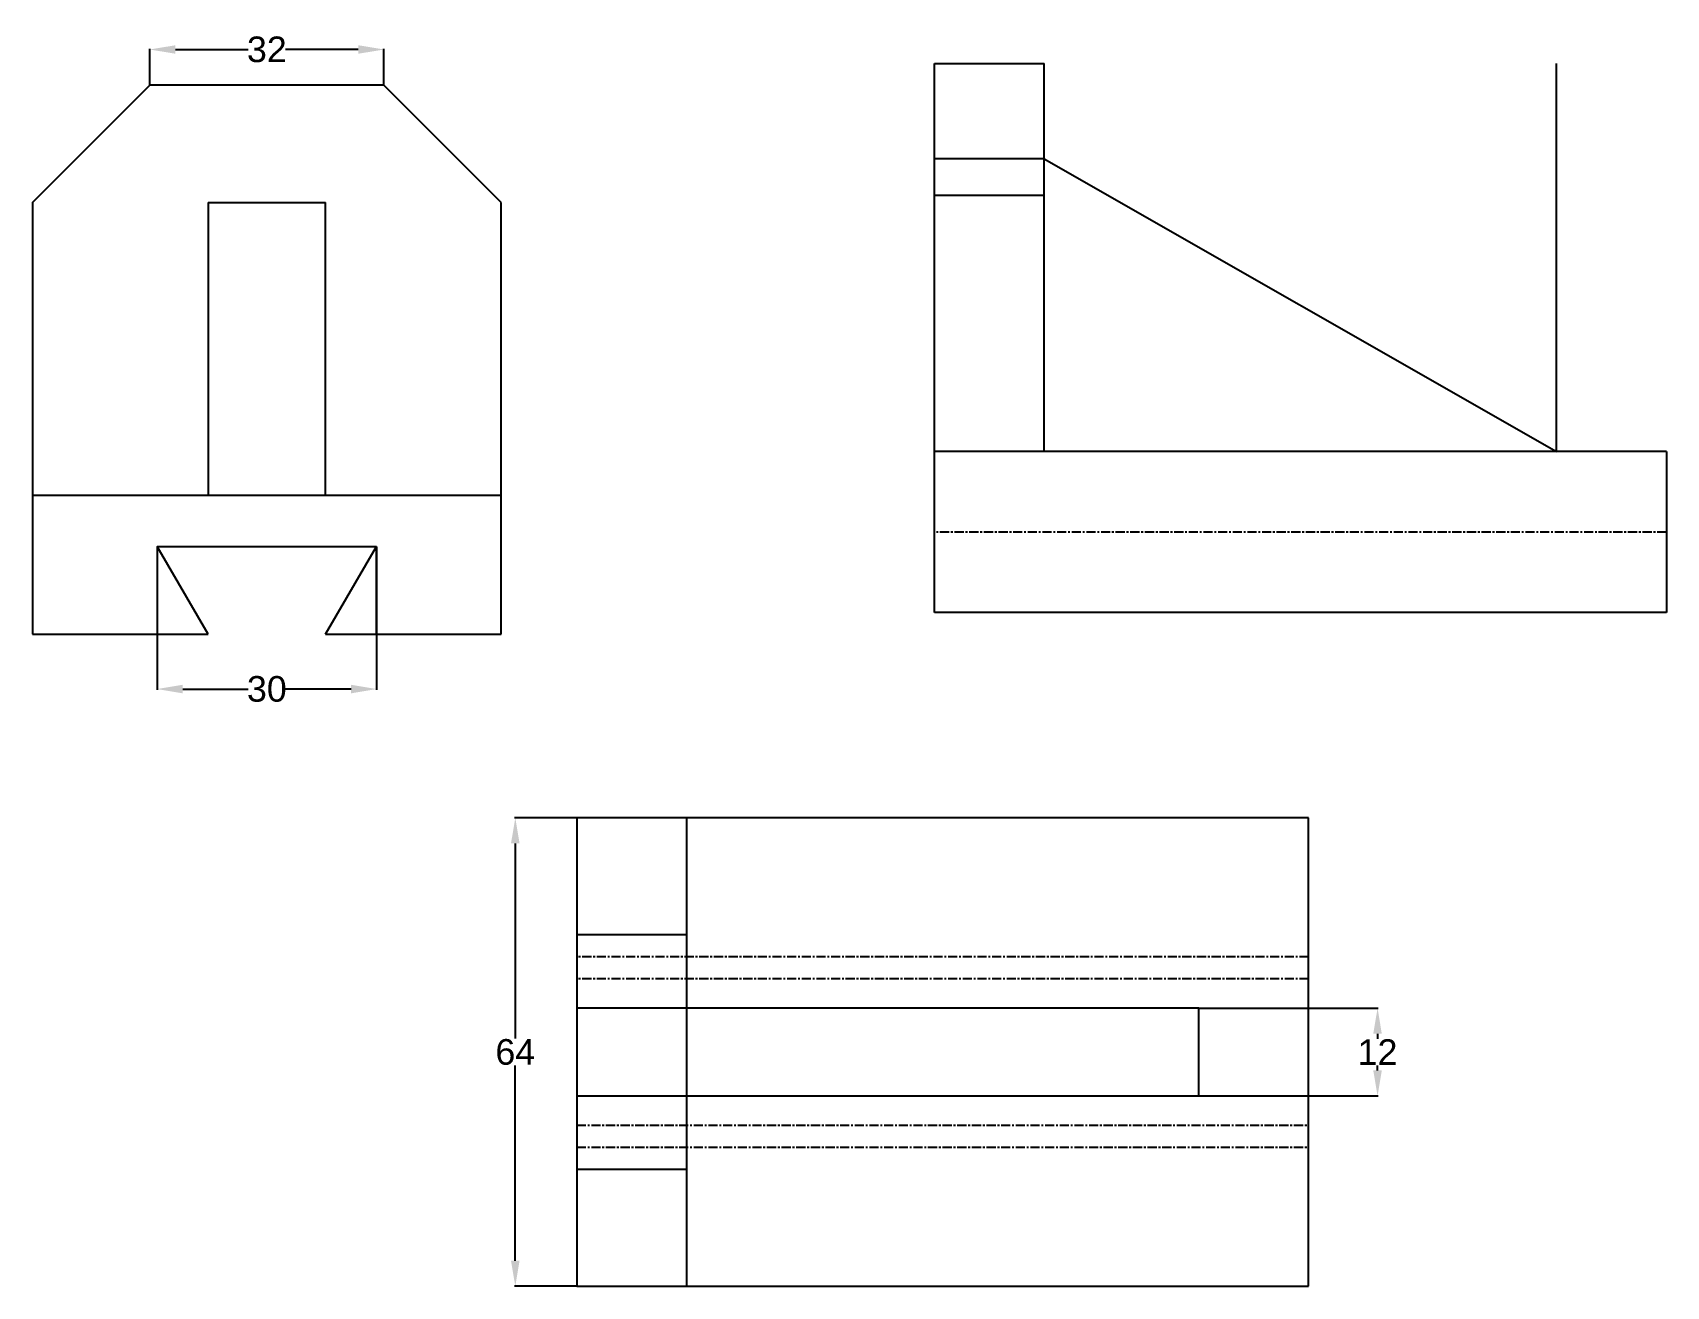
# Model space of a CAD drawing. Header units: inches. Extents: x 50 to 274, y 87 to 258.
import ezdxf

# ---------------------------------------------------------------- set-up
doc = ezdxf.new("R2010")
doc.units = ezdxf.units.IN
doc.header["$MEASUREMENT"] = 0
doc.linetypes.add('CENTER', pattern=[2, 1.25, -0.25, 0.25, -0.25])
doc.layers.get('Defpoints').update_dxf_attribs({"linetype": 'CENTER'})
doc.layers.add('Layer1', color=7, linetype='CENTER')
doc.styles.get("Standard").update_dxf_attribs({"font": 'arial.ttf'})
doc.dimstyles.new('AM_ANSI', dxfattribs={"dimtxt": 3.5, "dimasz": 3.5, "dimexe": 0.1, "dimexo": 0.05, "dimgap": 0.06, "dimtad": 0, "dimtih": 1, "dimtoh": 1, "dimdec": 0, "dimzin": 7, "dimdsep": 46, "dimtxsty": 'Standard', "dimcen": 0, "dimclrd": 256, "dimclre": 256, "dimclrt": 2, "dimadec": 0, "dimazin": 2, "dimtp": 0.1, "dimtm": 0.1, "dimtfac": 0.71, "dimtdec": 0, "dimtofl": 0, "dimtmove": 0, "dimatfit": 3, "dimfxl": 1, "dimtolj": 1, "dimtzin": 7, "dimlwd": -1, "dimlwe": -1, "dimarcsym": 1})

# ---------------------------------------------------------------- blocks, each defined once
blk = doc.blocks.new('*D5')
at = {"linetype": 'ByBlock', "transparency": 16777216}
for p, q in [((67.41, 187.59), (67.41, 168.05)), ((97.41, 187.59), (97.41, 168.05)), ((70.91, 168.15), (79.85, 168.15)), ((93.91, 168.15), (84.97, 168.15))]:
    blk.add_line(p, q, dxfattribs=at)
at = {"transparency": 16777216}
for points in [[(70.91, 168.73), (70.91, 167.56), (67.41, 168.15)], [(93.91, 168.73), (93.91, 167.56), (97.41, 168.15)]]:
    blk.add_solid(points, dxfattribs=at)
at = {"layer": 'Defpoints', "color": 0, "transparency": 16777216}
for p in [(67.41, 187.64), (97.41, 187.64), (97.41, 168.15)]:
    blk.add_point(p, dxfattribs=at)
at = {"color": 2, "transparency": 16777216, "insert": (82.41, 168.15), "char_height": 3.5, "attachment_point": 5}
blk.add_mtext('\\A1;30', dxfattribs=at)
blk = doc.blocks.new('*D6')
at = {"linetype": 'ByBlock', "transparency": 16777216}
for p, q in [((66.41, 250.69), (66.41, 255.63)), ((69.91, 255.53), (79.86, 255.53)), ((94.91, 255.53), (84.96, 255.53)), ((98.41, 250.69), (98.41, 255.63))]:
    blk.add_line(p, q, dxfattribs=at)
at = {"transparency": 16777216}
for points in [[(69.91, 256.11), (69.91, 254.95), (66.41, 255.53)], [(94.91, 256.11), (94.91, 254.95), (98.41, 255.53)]]:
    blk.add_solid(points, dxfattribs=at)
at = {"layer": 'Defpoints', "color": 0, "transparency": 16777216}
for p in [(98.41, 255.53), (66.41, 250.64), (98.41, 250.64)]:
    blk.add_point(p, dxfattribs=at)
at = {"color": 2, "transparency": 16777216, "insert": (82.41, 255.53), "char_height": 3.5, "attachment_point": 5}
blk.add_mtext('\\A1;32', dxfattribs=at)
blk = doc.blocks.new('*D7')
at = {"layer": 'Defpoints', "color": 0, "transparency": 16777216}
for p in [(209.75, 124.55), (209.75, 112.55), (234.18, 112.55)]:
    blk.add_point(p, dxfattribs=at)
at = {"layer": 'Layer1', "linetype": 'ByBlock', "transparency": 16777216}
for p, q in [((209.8, 124.55), (234.28, 124.55)), ((234.18, 121.05), (234.18, 120.36)), ((234.18, 116.05), (234.18, 116.73)), ((209.8, 112.55), (234.28, 112.55))]:
    blk.add_line(p, q, dxfattribs=at)
at = {"layer": 'Layer1', "transparency": 16777216}
for points in [[(233.59, 121.05), (234.76, 121.05), (234.18, 124.55)], [(233.59, 116.05), (234.76, 116.05), (234.18, 112.55)]]:
    blk.add_solid(points, dxfattribs=at)
at = {"layer": 'Layer1', "color": 2, "transparency": 16777216, "insert": (234.18, 118.55), "char_height": 3.5, "attachment_point": 5}
blk.add_mtext('\\A1;12', dxfattribs=at)
blk = doc.blocks.new('*D8')
at = {"layer": 'Defpoints', "color": 0, "transparency": 16777216}
for p in [(124.75, 150.55), (116.36, 86.55), (124.75, 86.55)]:
    blk.add_point(p, dxfattribs=at)
at = {"layer": 'Layer1', "linetype": 'ByBlock', "transparency": 16777216}
for p, q in [((124.7, 150.55), (116.26, 150.55)), ((116.36, 147.05), (116.36, 120.39)), ((116.36, 90.05), (116.36, 116.7)), ((124.7, 86.55), (116.26, 86.55))]:
    blk.add_line(p, q, dxfattribs=at)
at = {"layer": 'Layer1', "transparency": 16777216}
for points in [[(115.77, 147.05), (116.94, 147.05), (116.36, 150.55)], [(115.77, 90.05), (116.94, 90.05), (116.36, 86.55)]]:
    blk.add_solid(points, dxfattribs=at)
at = {"layer": 'Layer1', "color": 2, "transparency": 16777216, "insert": (116.36, 118.55), "char_height": 3.5, "attachment_point": 5}
blk.add_mtext('\\A1;64', dxfattribs=at)

msp = doc.modelspace()

# ---------------------------------------------------------------- linework, layer by layer
for p, q in [((173.64, 253.6), (188.64, 253.6)), ((173.64, 178.6), (173.64, 253.6)), ((188.64, 200.6), (188.64, 253.6)), ((258.64, 200.6), (258.64, 253.6)), ((50.41, 234.64), (66.41, 250.64)), ((98.41, 250.64), (66.41, 250.64)), ((114.41, 234.64), (98.41, 250.64)), ((188.64, 240.6), (173.64, 240.6)), ((188.64, 240.6), (258.64, 200.6)), ((50.41, 234.64), (50.41, 175.64)), ((74.41, 234.64), (74.41, 194.64)), ((74.41, 234.64), (90.41, 234.64)), ((90.41, 194.64), (90.41, 234.64)), ((114.41, 175.64), (114.41, 234.64)), ((188.64, 235.6), (173.64, 235.6)), ((273.64, 200.6), (173.64, 200.6)), ((273.64, 200.6), (273.64, 178.6)), ((50.41, 194.64), (114.41, 194.64)), ((67.41, 187.64), (97.41, 187.64)), ((74.41, 175.64), (67.41, 187.64)), ((67.41, 187.64), (67.41, 175.64)), ((90.41, 175.64), (97.41, 187.64)), ((97.41, 175.64), (97.41, 187.64)), ((273.64, 178.6), (173.64, 178.6)), ((50.41, 175.64), (74.41, 175.64)), ((90.41, 175.64), (114.41, 175.64)), ((124.75, 150.55), (124.75, 86.55)), ((224.75, 150.55), (124.75, 150.55)), ((139.75, 150.55), (139.75, 86.55)), ((224.75, 86.55), (224.75, 150.55)), ((139.75, 134.55), (124.75, 134.55)), ((209.75, 124.55), (124.75, 124.55)), ((209.75, 112.55), (209.75, 124.55)), ((124.75, 112.55), (209.75, 112.55)), ((124.75, 102.55), (139.75, 102.55)), ((124.75, 86.55), (224.75, 86.55))]:
    msp.add_line(p, q)
at = {"layer": 'Layer1'}
for p, q in [((273.64, 189.6), (173.64, 189.6)), ((224.75, 131.55), (124.75, 131.55)), ((224.75, 128.55), (124.75, 128.55)), ((124.75, 108.55), (224.75, 108.55)), ((124.75, 105.55), (224.75, 105.55))]:
    msp.add_line(p, q, dxfattribs=at)

# ---------------------------------------------------------------- dimensions: what is measured, and where the dimension line sits
for base, p1, p2, picture, middle in [((98.41, 255.53), (66.41, 250.64), (98.41, 250.64), '*D6', (82.41, 255.53)), ((97.41, 168.15), (67.41, 187.64), (97.41, 187.64), '*D5', (82.41, 168.15))]:
    dim = msp.add_linear_dim(base=base, p1=p1, p2=p2, dimstyle='AM_ANSI')
    dim.commit()
    dim.dimension.update_dxf_attribs({"geometry": picture, "text_midpoint": middle})
for base, p1, p2, picture, middle in [((116.36, 86.55), (124.75, 150.55), (124.75, 86.55), '*D8', (116.36, 118.55)), ((234.18, 112.55), (209.75, 124.55), (209.75, 112.55), '*D7', (234.18, 118.55))]:
    dim = msp.add_linear_dim(base=base, p1=p1, p2=p2, angle=90, dimstyle='AM_ANSI', dxfattribs=at)
    dim.commit()
    dim.dimension.update_dxf_attribs({"geometry": picture, "text_midpoint": middle})

doc.saveas('drawing.dxf')
